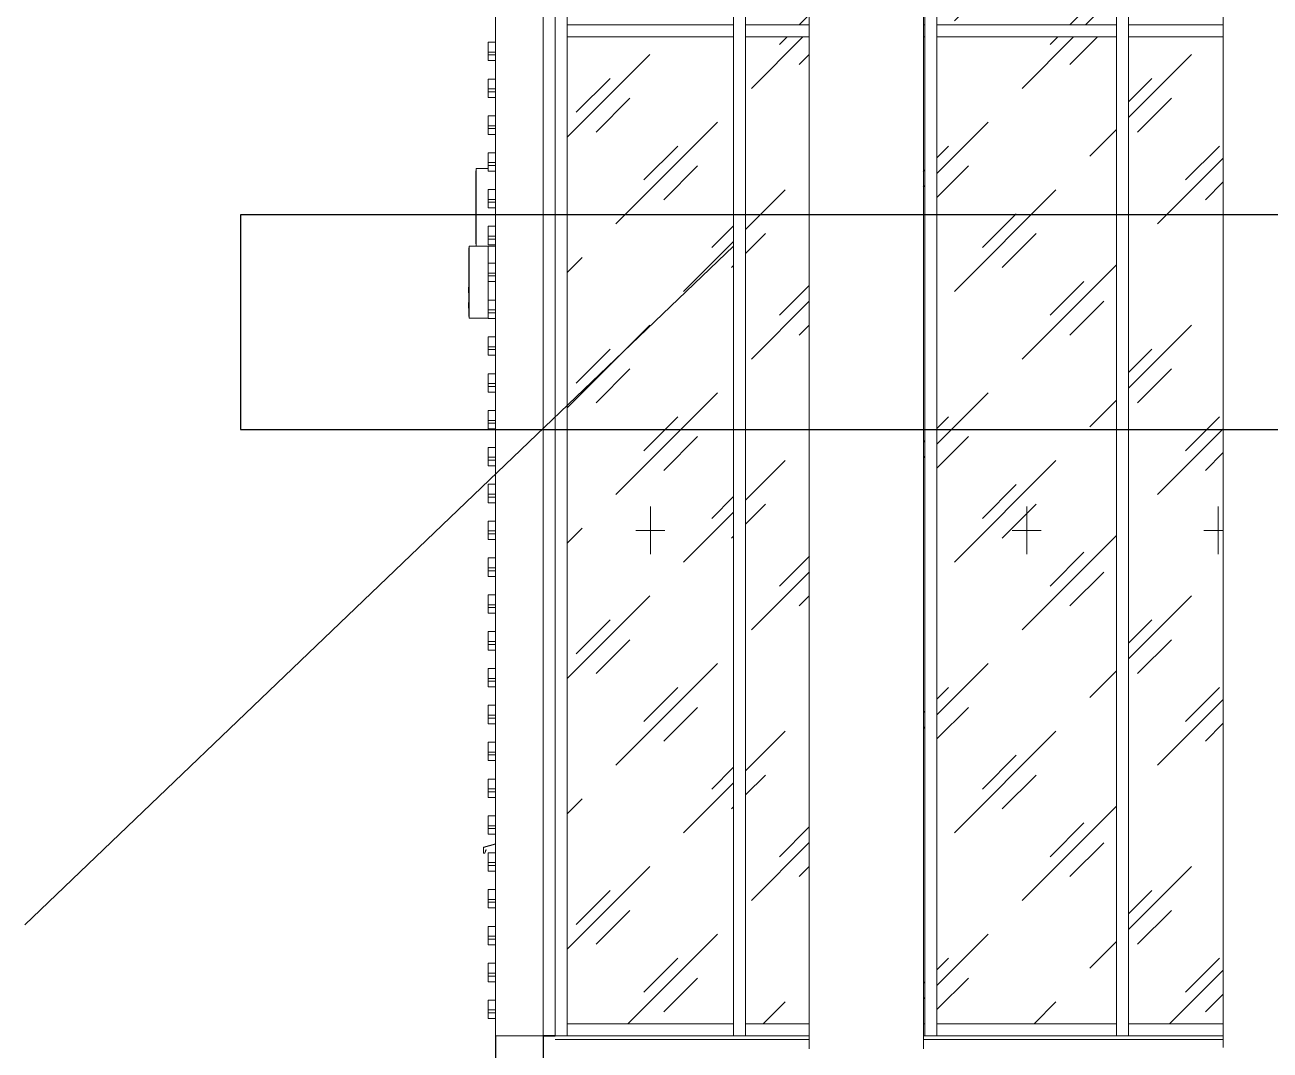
# Model space of a CAD drawing. Header units: millimetres. Extents: x -2128 to 116635, y -18248 to 18481.
# Drawn here: x 37960 to 43163, y -60 to 4225 of the extents above; entities that cross this region are included whole.
import ezdxf

# ---------------------------------------------------------------- set-up
doc = ezdxf.new("R2010")
doc.units = ezdxf.units.MM
doc.linetypes.add('200_ШТРИХ_ш1п0_6_', pattern=[160, 100, -60])
doc.linetypes.add('Штриховая', pattern=[600, 400, -200])
doc.layers.add('A-AREA', color=7, linetype='200_ШТРИХ_ш1п0_6_', lineweight=35, true_color=0x0000a0)
for name, color, linetype, lineweight in [('A-COLS', 7, 'Continuous', 9), ('A-FLOR', 7, 'Continuous', 9), ('A-GENM', 7, 'Continuous', 9), ('A-GLAZ', 7, 'Continuous', 9), ('A-GLAZ-1', 7, 'Continuous', 5), ('A-GLAZ-3', 7, 'Штриховая', 5), ('A-GLAZ-CURT', 7, 'Continuous', 9), ('A-GLAZ-CURT-1', 7, 'Continuous', 5), ('A-GLAZ-CWMG', 7, 'Continuous', 9), ('A-WALL', 7, 'Continuous', 5), ('A-WALL-PATT', 7, 'Continuous', 5), ('I-WALL', 7, 'Continuous', 5), ('S-COLS', 7, 'Continuous', 9)]:
    doc.layers.add(name, color=color, linetype=linetype, lineweight=lineweight)
pattern_1 = [(45, (-100, 100), (-282.8427, 282.8427), [200, -600]), (45, (-300, 0), (-282.843, 282.843), [600, -200]), (45, (100, -100), (-282.8427, 282.8427), [200, -600])]
pattern_2 = [(180, (39993.25, -3369), (-2e-14, -154), [125, -137]), (90, (39993.25, -3434), (-262, 2e-14), [65, -89]), (180, (39993.25, -3434), (-2e-14, -154), [125, -137]), (90, (40005.25, -3434), (-262, 2e-14), [65, -89]), (180, (40130.25, -3434), (-2e-14, -154), [125, -137]), (180, (40130.25, -3369), (-2e-14, -154), [125, -137]), (90, (39874.25, -3357), (-262, 2e-14), [65, -89]), (90, (40124.25, -3357), (-262, 2e-14), [65, -89]), (0, (39874.25, -3357), (0, -154), [250, -12]), (0, (39874.25, -3292), (0, -154), [250, -12])]

# ---------------------------------------------------------------- blocks, each defined once
blk = doc.blocks.new('PNS_Панель прямоугольная - Нр_Стекло - 42мм-V31-АР2_Фасад ___-А')
at = {"layer": 'A-GLAZ-CURT-1'}
h = blk.add_hatch(dxfattribs=at)
h.set_pattern_fill('FP_40', color=256, style=0, pattern_type=2)
h.set_pattern_definition(pattern_1)
h.paths.add_polyline_path([(-24469.2, 50), (-24309, 50), (-24308.5, 488), (-24308.7, 990.5), (-24308.5, 1872.1), (-24308.7, 2741.1), (-24308.8, 3144.7), (-24308.7, 4175.4), (-24705, 4175.4), (-24705, 50)], flags=0)
at = {"layer": 'A-GLAZ-3'}
for p, q in [((-24330, 2212.7), (-24330, 2012.7)), ((-24390, 2112.7), (-24308.9, 2112.7))]:
    blk.add_line(p, q, dxfattribs=at)
blk = doc.blocks.new('Прямоугольный импост - Рядовой 50х220-V33-АР2_Фасад ___-А')
at = {"layer": 'A-GLAZ-CWMG'}
for p, q in [((-24705, 0), (-24705, 50)), ((-24308.9, 50), (-24705, 50)), ((-24309, 0), (-24705, 0))]:
    blk.add_line(p, q, dxfattribs=at)
blk = doc.blocks.new('Прямоугольный импост - Рядовой 50х220-V35-АР2_Фасад ___-А')
at = {"layer": 'A-GLAZ-CWMG'}
for p, q in [((-24705, 4175.4), (-24705, 4225.4)), ((-24705, 4225.4), (-24308.6, 4225.4)), ((-24705, 4175.4), (-24308.6, 4175.4))]:
    blk.add_line(p, q, dxfattribs=at)
blk = doc.blocks.new('Прямоугольный импост - Рядовой 50х220-26362303-АР2_Фасад ___-А')
at = {"layer": 'A-GLAZ-CWMG'}
for p, q in [((-23155, 2400), (-23155, 0)), ((-23105, 2400), (-23105, 0)), ((-23105, 0), (-23155, 0))]:
    blk.add_line(p, q, dxfattribs=at)
blk = doc.blocks.new('Прямоугольный импост - Рядовой 50х220-39659680-АР2_Фасад ___-А')
at = {"layer": 'A-GLAZ-CWMG'}
for p, q in [((-23155, 4200.4), (-23155, 2400)), ((-23105, 4200.4), (-23105, 2400))]:
    blk.add_line(p, q, dxfattribs=at)
blk = doc.blocks.new('Прямоугольный импост - Рядовой 50х220-26737334-АР2_Фасад ___-А')
at = {"layer": 'A-GLAZ-CWMG'}
for p, q in [((-23155, 7480.1), (-23105, 7480.1)), ((-23155, 7480.1), (-23155, 4200.4)), ((-23105, 7480.1), (-23105, 4200.4))]:
    blk.add_line(p, q, dxfattribs=at)
blk = doc.blocks.new('PNS_Панель прямоугольная - Нр_Стекло - 42мм-V38-АР2_Фасад ___-А')
at = {"layer": 'A-GLAZ-CURT-1'}
h = blk.add_hatch(dxfattribs=at)
h.set_pattern_fill('FP_40', color=256, style=0, pattern_type=2)
h.set_pattern_definition(pattern_1)
h.paths.add_polyline_path([(-25505, 50), (-24755, 50), (-24755, 4175.4), (-25505, 4175.4), (-25505, 109.9)], flags=0)
at = {"layer": 'A-GLAZ-3'}
for p, q in [((-25130, 2212.7), (-25130, 2012.7)), ((-25190, 2112.7), (-25070, 2112.7))]:
    blk.add_line(p, q, dxfattribs=at)
blk = doc.blocks.new('PNS_Панель прямоугольная - Нр_Стекло - 42мм-V39-АР2_Фасад ___-А')
at = {"layer": 'A-GLAZ-CURT-1'}
h = blk.add_hatch(dxfattribs=at)
h.set_pattern_fill('FP_41', color=256, style=0, pattern_type=2)
h.set_pattern_definition(pattern_1)
h.paths.add_polyline_path([(-25488.2, 4225.4), (-24755, 4225.4), (-24755, 7430.1), (-25505, 7430.1), (-25505, 4225.4)], flags=0)
at = {"layer": 'A-GLAZ-3'}
for p, q in [((-25130, 5927.7), (-25130, 5727.7)), ((-25190, 5827.7), (-25070, 5827.7))]:
    blk.add_line(p, q, dxfattribs=at)
blk = doc.blocks.new('Прямоугольный импост - Рядовой 50х220-V34-АР2_Фасад ___-А')
at = {"layer": 'A-GLAZ-CWMG'}
for p, q in [((-23105, 0), (-23105, 50)), ((-22355, 50), (-23105, 50)), ((-22355, 0), (-23105, 0)), ((-22355, 50), (-22355, 0))]:
    blk.add_line(p, q, dxfattribs=at)
blk = doc.blocks.new('Прямоугольный импост - Рядовой 50х220-V36-АР2_Фасад ___-А')
at = {"layer": 'A-GLAZ-CWMG'}
for p, q in [((-23105, 4175.4), (-23105, 4225.4)), ((-23105, 4225.4), (-22355, 4225.4)), ((-22355, 4225.4), (-22355, 4175.4)), ((-23105, 4175.4), (-22355, 4175.4))]:
    blk.add_line(p, q, dxfattribs=at)
blk = doc.blocks.new('Колонна_Несущая_Прямоугольное сечение - 200х200-29564853-АР2_Фасад ___-А')
at = {"layer": 'S-COLS'}
for p, q in [((-27350, 7500), (-27350, 0)), ((-27150, 7500), (-27150, 0)), ((-27150, 0), (-27350, 0))]:
    blk.add_line(p, q, dxfattribs=at)
blk = doc.blocks.new('PNS_Панель прямоугольная - Нр_Стекло - 42мм-V41-АР2_Фасад ___-А')
at = {"layer": 'A-GLAZ-CURT-1'}
h = blk.add_hatch(dxfattribs=at)
h.set_pattern_fill('FP_40', color=256, style=0, pattern_type=2)
h.set_pattern_definition(pattern_1)
h.paths.add_polyline_path([(-25555, 50), (-25555, 4175.4), (-25561.4, 4175.4), (-25562.3, 3634.2), (-25562.2, 3497.8), (-25561.3, 2831.9), (-25562.5, 1640.7), (-25561.3, 1443.7), (-25561.2, 814.8), (-25560.9, 50)], flags=0)
h.paths.add_polyline_path([(-26039, 50), (-26038.5, 474.8), (-26038.7, 971.9), (-26037.9, 2400), (-26039, 3043.7), (-26038.3, 3724.9), (-26038.8, 3986.7), (-26039, 4175.4), (-26305, 4175.4), (-26305, 50), (-26039, 50)], flags=0)
blk = doc.blocks.new('PNS_Панель прямоугольная - Нр_Стекло - 42мм-V42-АР2_Фасад ___-А')
at = {"layer": 'A-GLAZ-CURT-1'}
h = blk.add_hatch(dxfattribs=at)
h.set_pattern_fill('FP_41', color=256, style=0, pattern_type=2)
h.set_pattern_definition(pattern_1)
h.paths.add_polyline_path([(-26305, 4225.4), (-26038.6, 4225.4), (-26039, 7430.1), (-26305, 7430.1), (-26305, 4298.9)], flags=0)
h.paths.add_polyline_path([(-25555, 4225.4), (-25555, 7430.1), (-25562.3, 7430.1), (-25561.2, 7158.5), (-25561.3, 6746), (-25561.2, 6453.7), (-25561, 5374.2), (-25561.4, 4225.4)], flags=0)
blk = doc.blocks.new('Прямоугольный импост - Рядовой 50х220-V43-АР2_Фасад ___-А')
at = {"layer": 'A-GLAZ-CWMG'}
for p, q in [((-26305, 0), (-26305, 50)), ((-26038.9, 50), (-26305, 50)), ((-26039, 0), (-26305, 0)), ((-25555, 0), (-25561.2, 0)), ((-25555, 50), (-25561, 50)), ((-25555, 50), (-25555, 0))]:
    blk.add_line(p, q, dxfattribs=at)
blk = doc.blocks.new('Прямоугольный импост - Рядовой 50х220-V44-АР2_Фасад ___-А')
at = {"layer": 'A-GLAZ-CWMG'}
for p, q in [((-26305, 4175.4), (-26305, 4225.4)), ((-26305, 4225.4), (-26038.6, 4225.4)), ((-25561.5, 4225.4), (-25555, 4225.4)), ((-25555, 4225.4), (-25555, 4175.4)), ((-26305, 4175.4), (-26038.6, 4175.4)), ((-25561.4, 4175.4), (-25555, 4175.4))]:
    blk.add_line(p, q, dxfattribs=at)
blk = doc.blocks.new('Колонны 7 - Колонны 1-22925940-АР2_Фасад ___-А')
at = {"layer": 'A-COLS'}
for p, q in [((-26039, 7500), (-26039, -54.1)), ((-25561, -54.1), (-25561, 7500))]:
    blk.add_line(p, q, dxfattribs=at)
blk = doc.blocks.new('Колонны 8 - Колонны 1-22926066-АР2_Фасад ___-А')
at = {"layer": 'A-COLS'}
blk.add_line((-24309, 7500), (-24309, -48.1), dxfattribs=at)
blk = doc.blocks.new('Прямоугольный импост - Рядовой 50х220-33545226-АР2_Фасад ___-А')
at = {"layer": 'A-GLAZ-CWMG'}
blk.add_line((-27100, 0), (-27108.9, 0), dxfattribs=at)
blk = doc.blocks.new('PNS_Панель прямоугольная - Нр_Стекло - 42мм-39659741-АР2_Фасад ___-А')
at = {"layer": 'A-GLAZ-CURT-1'}
h = blk.add_hatch(dxfattribs=at)
h.set_pattern_fill('FP_40', color=256, style=0, pattern_type=2)
h.set_pattern_definition(pattern_1)
h.paths.add_polyline_path([(-27050, 50), (-26355, 50), (-26355, 4175.4), (-27050, 4175.4), (-27050, 462.3)], flags=0)
at = {"layer": 'A-GLAZ-3'}
for p, q in [((-26702.5, 2212.7), (-26702.5, 2012.7)), ((-26762.5, 2112.7), (-26642.5, 2112.7))]:
    blk.add_line(p, q, dxfattribs=at)
blk = doc.blocks.new('Прямоугольный импост - Рядовой 50х220-26475254-АР2_Фасад ___-А')
at = {"layer": 'A-GLAZ-CWMG'}
for p, q in [((-27050, 0), (-27050, 50)), ((-26355, 50), (-27050, 50)), ((-26355, 0), (-27050, 0)), ((-26355, 50), (-26355, 0))]:
    blk.add_line(p, q, dxfattribs=at)
blk = doc.blocks.new('Прямоугольный импост - Рядовой 50х220-26475255-АР2_Фасад ___-А')
at = {"layer": 'A-GLAZ-CWMG'}
for p, q in [((-27050, 4175.4), (-27050, 4225.4)), ((-27050, 4225.4), (-26355, 4225.4)), ((-26355, 4225.4), (-26355, 4175.4)), ((-27050, 4175.4), (-26355, 4175.4))]:
    blk.add_line(p, q, dxfattribs=at)
blk = doc.blocks.new('WNW_Отлив - Отлив_металлический-V87-АР2_Фасад ___-А')
at = {"layer": 'A-GLAZ-1'}
for p, q in [((-27350, 802.5), (-27400, 788)), ((-27400, 788), (-27400, 763)), ((-27399, 787.2), (-27350, 801.5)), ((-27399, 764), (-27399, 787.2)), ((-27400, 763), (-27394, 763)), ((-27394.7, 764), (-27399, 764)), ((-27389.8, 777.4), (-27394.7, 764)), ((-27394, 763), (-27388.9, 777.1)), ((-27388.9, 777.1), (-27389.8, 777.4))]:
    blk.add_line(p, q, dxfattribs=at)
blk = doc.blocks.new('Указатель_ПГ 300х300 - ПГ-3-35489717-АР2_Фасад ___-А')
at = {"layer": 'A-GENM'}
for points in [[(-27460.6, 3125.5), (-27460.6, 3127.8), (-27461.8, 3127.8), (-27461.8, 3125.5)], [(-27461.8, 3123.9), (-27460.6, 3123.9), (-27460.6, 3125.5), (-27461.8, 3125.5)], [(-27460.6, 3119.2), (-27460.6, 3123.9), (-27461.8, 3123.9), (-27461.8, 3119.2)], [(-27460.6, 3113.4), (-27460.6, 3119.2), (-27461.8, 3119.2), (-27461.8, 3113.4)], [(-27461.8, 3110.1), (-27460.6, 3110.8), (-27460.6, 3113.4), (-27461.8, 3112.9), (-27461.8, 3110.8)], [(-27461.8, 3045.2), (-27460.6, 3045.2), (-27460.6, 3065.3), (-27461.8, 3065.3), (-27461.8, 3048.9)]]:
    blk.add_hatch(color=256, dxfattribs=at).paths.add_polyline_path(points, flags=0)
for p, q in [((-27460.6, 3007), (-27460.6, 3293)), ((-27460.6, 3293), (-27460, 3293)), ((-27460, 3000), (-27460, 3300)), ((-27380, 3300), (-27460, 3300)), ((-27380, 3300), (-27380, 3229.8)), ((-27461.8, 3128.7), (-27461.8, 3129.4)), ((-27461.8, 3127.8), (-27461.8, 3129.4)), ((-27461.8, 3128.7), (-27461.8, 3129.4)), ((-27460.6, 3129.4), (-27461.8, 3129.4)), ((-27460.6, 3129.4), (-27461.8, 3129.4)), ((-27460.6, 3129.4), (-27461.8, 3129.4)), ((-27461.8, 3128.7), (-27461.8, 3129.4)), ((-27460.6, 3129.4), (-27461.8, 3129.4)), ((-27461.8, 3126.8), (-27461.8, 3128.7)), ((-27460.6, 3128.7), (-27461.8, 3128.7)), ((-27460.6, 3128.7), (-27461.8, 3128.7)), ((-27461.8, 3126.9), (-27461.8, 3128.7)), ((-27460.6, 3128.7), (-27461.8, 3128.7)), ((-27460.6, 3128.3), (-27461.8, 3128.3)), ((-27460.6, 3128), (-27461.8, 3128)), ((-27460.6, 3128), (-27461.8, 3128)), ((-27460.6, 3127.9), (-27461.8, 3127.9)), ((-27461.8, 3125.5), (-27461.8, 3127.8)), ((-27460.6, 3127.8), (-27461.8, 3127.8)), ((-27461.8, 3126.1), (-27461.8, 3126.9)), ((-27460.6, 3126.9), (-27461.8, 3126.9)), ((-27461.8, 3123.9), (-27461.8, 3126.9)), ((-27461.8, 3125.5), (-27461.8, 3126.9)), ((-27460.6, 3126.9), (-27461.8, 3126.9)), ((-27460.6, 3126.9), (-27461.8, 3126.9)), ((-27461.8, 3125.5), (-27461.8, 3126.8)), ((-27460.6, 3126.8), (-27461.8, 3126.8)), ((-27461.8, 3126.1), (-27460.6, 3126.1)), ((-27460.6, 3126.1), (-27461.8, 3126.1)), ((-27461.8, 3123.9), (-27461.8, 3125.5)), ((-27460.6, 3125.5), (-27461.8, 3125.5)), ((-27460.6, 3125.3), (-27461.8, 3125.3)), ((-27461.8, 3119.2), (-27461.8, 3123.9)), ((-27460.6, 3123.9), (-27461.8, 3123.9)), ((-27380, 3152.5), (-27380, 3075.5)), ((-27461.8, 3113.4), (-27461.8, 3119.2)), ((-27460.6, 3119.2), (-27461.8, 3119.2)), ((-27461.8, 3110.1), (-27461.8, 3113.4)), ((-27460.6, 3113.4), (-27461.8, 3113.4)), ((-27461.8, 3109), (-27461.8, 3110.1)), ((-27460.6, 3110.1), (-27461.8, 3110.1)), ((-27461.8, 3106.7), (-27461.8, 3109.3)), ((-27460.6, 3109.3), (-27461.8, 3109.3)), ((-27461.8, 3109.3), (-27460.6, 3109.3)), ((-27460.6, 3109.3), (-27461.8, 3109.3)), ((-27460.6, 3109), (-27461.8, 3109)), ((-27460.6, 3109), (-27461.8, 3109)), ((-27460.6, 3109), (-27461.8, 3109)), ((-27461.8, 3105.2), (-27461.8, 3106.7)), ((-27460.6, 3106.7), (-27461.8, 3106.7)), ((-27460.6, 3105.2), (-27461.8, 3105.2)), ((-27461.8, 3045.2), (-27461.8, 3065.3)), ((-27460.6, 3065.3), (-27461.8, 3065.3)), ((-27461.8, 3042.6), (-27461.8, 3045.2)), ((-27461.8, 3045.2), (-27460.6, 3045.2)), ((-27460.6, 3044.9), (-27461.8, 3044.9)), ((-27461.8, 3041.1), (-27461.8, 3042.6)), ((-27460.6, 3042.6), (-27461.8, 3042.6)), ((-27460.6, 3041.1), (-27461.8, 3041.1)), ((-27460, 3007), (-27460.6, 3007)), ((-27460, 3000), (-27380, 3000))]:
    blk.add_line(p, q, dxfattribs=at)
blk = doc.blocks.new('Указатель_Домовой_Квартальный_По грани - Указатель одинарный-23221565-АР2_Фасад ___-А')
at = {"layer": 'A-GENM'}
for p, q in [((-27430, 3615), (-27432, 3615)), ((-27432, 3615), (-27432, 3611.7)), ((-27432, 3611.7), (-27432, 3615)), ((-27430, 3615), (-27432, 3615)), ((-27432, 3615), (-27432, 3611.7)), ((-27432, 3590), (-27432, 3615)), ((-27432, 3335), (-27432, 3590)), ((-27380, 3625), (-27430, 3625)), ((-27430, 3590), (-27430, 3625)), ((-27430, 3335), (-27430, 3590)), ((-27432, 3310), (-27432, 3335)), ((-27430, 3301.2), (-27430, 3335)), ((-27432, 3313.3), (-27432, 3310)), ((-27432, 3310), (-27432, 3313.3)), ((-27432, 3313.3), (-27432, 3310)), ((-27432, 3310), (-27430, 3310)), ((-27432, 3310), (-27430, 3310)), ((-27380, 3300), (-27350, 3300))]:
    blk.add_line(p, q, dxfattribs=at)

msp = doc.modelspace()

# ---------------------------------------------------------------- hatches: boundary and pattern name
at = {"layer": 'A-WALL-PATT'}
h = msp.add_hatch(dxfattribs=at)
h.set_pattern_fill('FP_57', color=256, style=0, pattern_type=2)
h.set_pattern_definition(pattern_2)
h.paths.add_polyline_path([(39925.8, 4076), (39925.8, 4153), (39895.8, 4153), (39895.8, 4076)], flags=0)
h = msp.add_hatch(dxfattribs=at)
h.set_pattern_fill('FP_57', color=256, style=0, pattern_type=2)
h.set_pattern_definition(pattern_2)
h.paths.add_polyline_path([(39895.8, 3922), (39925.8, 3922), (39925.8, 3999), (39895.8, 3999), (39895.8, 3986.7)], flags=0)
h = msp.add_hatch(dxfattribs=at)
h.set_pattern_fill('FP_57', color=256, style=0, pattern_type=2)
h.set_pattern_definition(pattern_2)
h.paths.add_polyline_path([(39925.8, 3768), (39925.8, 3845), (39895.8, 3845), (39895.8, 3768)], flags=0)
h = msp.add_hatch(dxfattribs=at)
h.set_pattern_fill('FP_57', color=256, style=0, pattern_type=2)
h.set_pattern_definition(pattern_2)
h.paths.add_polyline_path([(39895.8, 3614), (39925.8, 3614), (39925.8, 3691), (39895.8, 3691), (39895.8, 3634.2)], flags=0)
h = msp.add_hatch(dxfattribs=at)
h.set_pattern_fill('FP_57', color=256, style=0, pattern_type=2)
h.set_pattern_definition(pattern_2)
h.paths.add_polyline_path([(39925.8, 3460.5), (39925.8, 3537.5), (39895.8, 3537.5), (39895.8, 3460.5)], flags=0)
h = msp.add_hatch(dxfattribs=at)
h.set_pattern_fill('FP_57', color=256, style=0, pattern_type=2)
h.set_pattern_definition(pattern_2)
h.paths.add_polyline_path([(39895.8, 3306.5), (39925.8, 3306.5), (39925.8, 3383.5), (39895.8, 3383.5), (39895.8, 3335)], flags=0)
h = msp.add_hatch(dxfattribs=at)
h.set_pattern_fill('FP_57', color=256, style=0, pattern_type=2)
h.set_pattern_definition(pattern_2)
h.paths.add_polyline_path([(39925.8, 3152.5), (39925.8, 3229.8), (39895.8, 3229.8), (39895.8, 3152.5)], flags=0)
h = msp.add_hatch(dxfattribs=at)
h.set_pattern_fill('FP_57', color=256, style=0, pattern_type=2)
h.set_pattern_definition(pattern_2)
h.paths.add_polyline_path([(39925.8, 2998.5), (39925.8, 3075.5), (39895.8, 3075.5), (39895.8, 2998.5)], flags=0)
h = msp.add_hatch(dxfattribs=at)
h.set_pattern_fill('FP_57', color=256, style=0, pattern_type=2)
h.set_pattern_definition(pattern_2)
h.paths.add_polyline_path([(39925.8, 2844.5), (39925.8, 2921.5), (39895.8, 2921.5), (39895.8, 2844.5)], flags=0)
h = msp.add_hatch(dxfattribs=at)
h.set_pattern_fill('FP_57', color=256, style=0, pattern_type=2)
h.set_pattern_definition(pattern_2)
h.paths.add_polyline_path([(39925.8, 2690.5), (39925.8, 2767.5), (39895.8, 2767.5), (39895.8, 2690.5)], flags=0)
h = msp.add_hatch(dxfattribs=at)
h.set_pattern_fill('FP_57', color=256, style=0, pattern_type=2)
h.set_pattern_definition(pattern_2)
h.paths.add_polyline_path([(39895.8, 2536.5), (39925.8, 2536.5), (39925.8, 2613.5), (39895.8, 2613.5), (39895.8, 2576.9)], flags=0)
h = msp.add_hatch(dxfattribs=at)
h.set_pattern_fill('FP_57', color=256, style=0, pattern_type=2)
h.set_pattern_definition(pattern_2)
h.paths.add_polyline_path([(39925.8, 2382.5), (39925.8, 2459.5), (39895.8, 2459.5), (39895.8, 2382.5)], flags=0)
h = msp.add_hatch(dxfattribs=at)
h.set_pattern_fill('FP_57', color=256, style=0, pattern_type=2)
h.set_pattern_definition(pattern_2)
h.paths.add_polyline_path([(39925.8, 2228.5), (39925.8, 2305.5), (39895.8, 2305.5), (39895.8, 2228.5)], flags=0)
h = msp.add_hatch(dxfattribs=at)
h.set_pattern_fill('FP_57', color=256, style=0, pattern_type=2)
h.set_pattern_definition(pattern_2)
h.paths.add_polyline_path([(39925.8, 2074.5), (39925.8, 2151.5), (39895.8, 2151.5), (39895.8, 2074.5)], flags=0)
h = msp.add_hatch(dxfattribs=at)
h.set_pattern_fill('FP_57', color=256, style=0, pattern_type=2)
h.set_pattern_definition(pattern_2)
h.paths.add_polyline_path([(39925.8, 1920.5), (39925.8, 1997.5), (39895.8, 1997.5), (39895.8, 1920.5)], flags=0)
h = msp.add_hatch(dxfattribs=at)
h.set_pattern_fill('FP_57', color=256, style=0, pattern_type=2)
h.set_pattern_definition(pattern_2)
h.paths.add_polyline_path([(39925.8, 1766.5), (39925.8, 1843.5), (39895.8, 1843.5), (39895.8, 1766.5)], flags=0)
h = msp.add_hatch(dxfattribs=at)
h.set_pattern_fill('FP_57', color=256, style=0, pattern_type=2)
h.set_pattern_definition(pattern_2)
h.paths.add_polyline_path([(39925.8, 1612.5), (39925.8, 1689.5), (39895.8, 1689.5), (39895.8, 1612.5)], flags=0)
h = msp.add_hatch(dxfattribs=at)
h.set_pattern_fill('FP_57', color=256, style=0, pattern_type=2)
h.set_pattern_definition(pattern_2)
h.paths.add_polyline_path([(39925.8, 1458.5), (39925.8, 1535.5), (39895.8, 1535.5), (39895.8, 1458.5)], flags=0)
h = msp.add_hatch(dxfattribs=at)
h.set_pattern_fill('FP_57', color=256, style=0, pattern_type=2)
h.set_pattern_definition(pattern_2)
h.paths.add_polyline_path([(39925.8, 1304.5), (39925.8, 1381.5), (39895.8, 1381.5), (39895.8, 1304.5)], flags=0)
h = msp.add_hatch(dxfattribs=at)
h.set_pattern_fill('FP_57', color=256, style=0, pattern_type=2)
h.set_pattern_definition(pattern_2)
h.paths.add_polyline_path([(39925.8, 1150.5), (39925.8, 1227.5), (39895.8, 1227.5), (39895.8, 1150.5)], flags=0)
h = msp.add_hatch(dxfattribs=at)
h.set_pattern_fill('FP_57', color=256, style=0, pattern_type=2)
h.set_pattern_definition(pattern_2)
h.paths.add_polyline_path([(39925.8, 996.5), (39925.8, 1073.5), (39895.8, 1073.5), (39895.8, 996.5)], flags=0)
h = msp.add_hatch(dxfattribs=at)
h.set_pattern_fill('FP_57', color=256, style=0, pattern_type=2)
h.set_pattern_definition(pattern_2)
h.paths.add_polyline_path([(39925.8, 842.5), (39925.8, 919.5), (39895.8, 919.5), (39895.8, 842.5)], flags=0)
h = msp.add_hatch(dxfattribs=at)
h.set_pattern_fill('FP_57', color=256, style=0, pattern_type=2)
h.set_pattern_definition(pattern_2)
h.paths.add_polyline_path([(39925.8, 688.5), (39925.8, 765.5), (39895.8, 765.5), (39895.8, 688.5)], flags=0)
h = msp.add_hatch(dxfattribs=at)
h.set_pattern_fill('FP_57', color=256, style=0, pattern_type=2)
h.set_pattern_definition(pattern_2)
h.paths.add_polyline_path([(39925.8, 534.5), (39925.8, 611.5), (39895.8, 611.5), (39895.8, 534.5)], flags=0)
h = msp.add_hatch(dxfattribs=at)
h.set_pattern_fill('FP_57', color=256, style=0, pattern_type=2)
h.set_pattern_definition(pattern_2)
h.paths.add_polyline_path([(39925.8, 380.5), (39925.8, 457.5), (39895.8, 457.5), (39895.8, 380.5)], flags=0)
h = msp.add_hatch(dxfattribs=at)
h.set_pattern_fill('FP_57', color=256, style=0, pattern_type=2)
h.set_pattern_definition(pattern_2)
h.paths.add_polyline_path([(39925.8, 226.5), (39925.8, 303.5), (39895.8, 303.5), (39895.8, 226.5)], flags=0)
h = msp.add_hatch(dxfattribs=at)
h.set_pattern_fill('FP_57', color=256, style=0, pattern_type=2)
h.set_pattern_definition(pattern_2)
h.paths.add_polyline_path([(39925.8, 72.5), (39925.8, 149.5), (39895.8, 149.5), (39895.8, 72.5)], flags=0)

# ---------------------------------------------------------------- linework, layer by layer
at = {"color": 1}
msp.add_line((37960, 464), (40920.8, 3300.2), dxfattribs=at)
for p, q in [((39925.8, 0), (39925.8, -160)), ((40125.8, 0), (40125.8, -154.1))]:
    msp.add_line(p, q)
msp.add_lwpolyline([(51956, 3432), (38861, 3432), (38861, 2535), (51956, 2535)], close=True, dxfattribs=at)
at = {"layer": 'A-AREA'}
msp.add_line((40175.8, 0), (40125.8, 0), dxfattribs=at)
at = {"layer": 'A-FLOR'}
for p, q in [((40175.8, -15), (41236.8, -15)), ((41714.7, -15), (42966.8, -15))]:
    msp.add_line(p, q, dxfattribs=at)
at = {"layer": 'A-WALL'}
msp.add_line((40166.9, 0), (40125.8, 0), dxfattribs=at)
at = {"layer": 'I-WALL'}
for p, q in [((39895.8, 4076), (39895.8, 4153)), ((39925.8, 4153), (39895.8, 4153)), ((39925.8, 4076), (39895.8, 4076)), ((39895.8, 3922), (39895.8, 3999)), ((39925.8, 3999), (39895.8, 3999)), ((39925.8, 3922), (39895.8, 3922)), ((39895.8, 3768), (39895.8, 3845)), ((39925.8, 3845), (39895.8, 3845)), ((39925.8, 3768), (39895.8, 3768)), ((39895.8, 3614), (39895.8, 3691)), ((39925.8, 3691), (39895.8, 3691)), ((39925.8, 3614), (39895.8, 3614)), ((39895.8, 3460.5), (39895.8, 3537.5)), ((39925.8, 3537.5), (39895.8, 3537.5)), ((39925.8, 3460.5), (39895.8, 3460.5)), ((39895.8, 3306.5), (39895.8, 3383.5)), ((39925.8, 3383.5), (39895.8, 3383.5)), ((39925.8, 3306.5), (39895.8, 3306.5)), ((39895.8, 3152.5), (39895.8, 3229.8)), ((39925.8, 3229.8), (39895.8, 3229.8)), ((39925.8, 3152.5), (39895.8, 3152.5)), ((39895.8, 2998.5), (39895.8, 3075.5)), ((39925.8, 3075.5), (39895.8, 3075.5)), ((39925.8, 2998.5), (39895.8, 2998.5)), ((39895.8, 2844.5), (39895.8, 2921.5)), ((39925.8, 2921.5), (39895.8, 2921.5)), ((39925.8, 2844.5), (39895.8, 2844.5)), ((39895.8, 2690.5), (39895.8, 2767.5)), ((39925.8, 2767.5), (39895.8, 2767.5)), ((39925.8, 2690.5), (39895.8, 2690.5)), ((39895.8, 2536.5), (39895.8, 2613.5)), ((39925.8, 2613.5), (39895.8, 2613.5)), ((39925.8, 2536.5), (39895.8, 2536.5)), ((39895.8, 2382.5), (39895.8, 2459.5)), ((39925.8, 2459.5), (39895.8, 2459.5)), ((39925.8, 2382.5), (39895.8, 2382.5)), ((39895.8, 2228.5), (39895.8, 2305.5)), ((39925.8, 2305.5), (39895.8, 2305.5)), ((39925.8, 2228.5), (39895.8, 2228.5)), ((39895.8, 2074.5), (39895.8, 2151.5)), ((39925.8, 2151.5), (39895.8, 2151.5)), ((39925.8, 2074.5), (39895.8, 2074.5)), ((39895.8, 1920.5), (39895.8, 1997.5)), ((39925.8, 1997.5), (39895.8, 1997.5)), ((39925.8, 1920.5), (39895.8, 1920.5)), ((39895.8, 1766.5), (39895.8, 1843.5)), ((39925.8, 1843.5), (39895.8, 1843.5)), ((39925.8, 1766.5), (39895.8, 1766.5)), ((39895.8, 1612.5), (39895.8, 1689.5)), ((39925.8, 1689.5), (39895.8, 1689.5)), ((39925.8, 1612.5), (39895.8, 1612.5)), ((39895.8, 1458.5), (39895.8, 1535.5)), ((39925.8, 1535.5), (39895.8, 1535.5)), ((39925.8, 1458.5), (39895.8, 1458.5)), ((39895.8, 1304.5), (39895.8, 1381.5)), ((39925.8, 1381.5), (39895.8, 1381.5)), ((39925.8, 1304.5), (39895.8, 1304.5)), ((39895.8, 1150.5), (39895.8, 1227.5)), ((39925.8, 1227.5), (39895.8, 1227.5)), ((39925.8, 1150.5), (39895.8, 1150.5)), ((39895.8, 996.5), (39895.8, 1073.5)), ((39925.8, 1073.5), (39895.8, 1073.5)), ((39925.8, 996.5), (39895.8, 996.5)), ((39895.8, 842.5), (39895.8, 919.5)), ((39925.8, 919.5), (39895.8, 919.5)), ((39925.8, 842.5), (39895.8, 842.5)), ((39895.8, 688.5), (39895.8, 765.5)), ((39925.8, 765.5), (39895.8, 765.5)), ((39925.8, 688.5), (39895.8, 688.5)), ((39895.8, 534.5), (39895.8, 611.5)), ((39925.8, 611.5), (39895.8, 611.5)), ((39925.8, 534.5), (39895.8, 534.5)), ((39895.8, 380.5), (39895.8, 457.5)), ((39925.8, 457.5), (39895.8, 457.5)), ((39895.8, 380.5), (39925.8, 380.5)), ((39895.8, 226.5), (39895.8, 303.5)), ((39925.8, 303.5), (39895.8, 303.5)), ((39895.8, 226.5), (39925.8, 226.5)), ((39895.8, 72.5), (39895.8, 149.5)), ((39925.8, 149.5), (39895.8, 149.5)), ((39895.8, 72.5), (39925.8, 72.5))]:
    msp.add_line(p, q, dxfattribs=at)

# ---------------------------------------------------------------- block references
at = {"layer": 'A-COLS'}
for name in ['Колонны 7 - Колонны 1-22925940-АР2_Фасад ___-А', 'Колонны 8 - Колонны 1-22926066-АР2_Фасад ___-А']:
    msp.add_blockref(name, (67275.8, 0), dxfattribs=at)
at = {"layer": 'A-GENM'}
for name in ['Указатель_Домовой_Квартальный_По грани - Указатель одинарный-23221565-АР2_Фасад ___-А', 'Указатель_ПГ 300х300 - ПГ-3-35489717-АР2_Фасад ___-А']:
    msp.add_blockref(name, (67275.8, 0), dxfattribs=at)
at = {"layer": 'A-GLAZ'}
msp.add_blockref('WNW_Отлив - Отлив_металлический-V87-АР2_Фасад ___-А', (67275.8, 0), dxfattribs=at)
at = {"layer": 'A-GLAZ-CURT'}
for name in ['PNS_Панель прямоугольная - Нр_Стекло - 42мм-V42-АР2_Фасад ___-А', 'PNS_Панель прямоугольная - Нр_Стекло - 42мм-V39-АР2_Фасад ___-А', 'PNS_Панель прямоугольная - Нр_Стекло - 42мм-39659741-АР2_Фасад ___-А', 'PNS_Панель прямоугольная - Нр_Стекло - 42мм-V41-АР2_Фасад ___-А', 'PNS_Панель прямоугольная - Нр_Стекло - 42мм-V38-АР2_Фасад ___-А', 'PNS_Панель прямоугольная - Нр_Стекло - 42мм-V31-АР2_Фасад ___-А']:
    msp.add_blockref(name, (67275.8, 0), dxfattribs=at)
at = {"layer": 'A-GLAZ-CWMG'}
for name, p in [('Прямоугольный импост - Рядовой 50х220-26737334-АР2_Фасад ___-А', (63330.8, 0)), ('Прямоугольный импост - Рядовой 50х220-26737334-АР2_Фасад ___-А', (64075.8, 0)), ('Прямоугольный импост - Рядовой 50х220-26737334-АР2_Фасад ___-А', (64875.8, 0)), ('Прямоугольный импост - Рядовой 50х220-26737334-АР2_Фасад ___-А', (65675.8, 0)), ('Прямоугольный импост - Рядовой 50х220-26475255-АР2_Фасад ___-А', (67275.8, 0)), ('Прямоугольный импост - Рядовой 50х220-V44-АР2_Фасад ___-А', (67275.8, 0)), ('Прямоугольный импост - Рядовой 50х220-V36-АР2_Фасад ___-А', (64875.8, 0)), ('Прямоугольный импост - Рядовой 50х220-V35-АР2_Фасад ___-А', (67275.8, 0)), ('Прямоугольный импост - Рядовой 50х220-39659680-АР2_Фасад ___-А', (63330.8, 0)), ('Прямоугольный импост - Рядовой 50х220-39659680-АР2_Фасад ___-А', (64075.8, 0)), ('Прямоугольный импост - Рядовой 50х220-39659680-АР2_Фасад ___-А', (64875.8, 0)), ('Прямоугольный импост - Рядовой 50х220-39659680-АР2_Фасад ___-А', (65675.8, 0)), ('Прямоугольный импост - Рядовой 50х220-26362303-АР2_Фасад ___-А', (63330.8, 0)), ('Прямоугольный импост - Рядовой 50х220-26362303-АР2_Фасад ___-А', (64075.8, 0)), ('Прямоугольный импост - Рядовой 50х220-26362303-АР2_Фасад ___-А', (64875.8, 0)), ('Прямоугольный импост - Рядовой 50х220-26362303-АР2_Фасад ___-А', (65675.8, 0)), ('Прямоугольный импост - Рядовой 50х220-33545226-АР2_Фасад ___-А', (67275.8, 0)), ('Прямоугольный импост - Рядовой 50х220-26475254-АР2_Фасад ___-А', (67275.8, 0)), ('Прямоугольный импост - Рядовой 50х220-V43-АР2_Фасад ___-А', (67275.8, 0)), ('Прямоугольный импост - Рядовой 50х220-V34-АР2_Фасад ___-А', (64875.8, 0)), ('Прямоугольный импост - Рядовой 50х220-V33-АР2_Фасад ___-А', (67275.8, 0))]:
    msp.add_blockref(name, p, dxfattribs=at)
at = {"layer": 'S-COLS'}
msp.add_blockref('Колонна_Несущая_Прямоугольное сечение - 200х200-29564853-АР2_Фасад ___-А', (67275.8, 0), dxfattribs=at)

doc.saveas('drawing.dxf')
